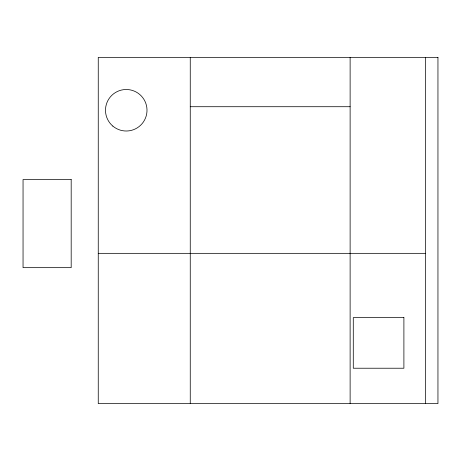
<?xml version="1.0" encoding="UTF-8"?>
<svg xmlns="http://www.w3.org/2000/svg" width="461" height="461" viewBox="0 0 461 461"><rect width="100%" height="100%" fill="white"/><g stroke="black" fill="none" stroke-linecap="round" stroke-linejoin="round"><path stroke-width="0.69" d="M190.255 106.716L350.124 106.716M98.256 253.337L425.589 253.337M425.589 57.395L425.589 403.606M350.124 57.395L350.124 403.606M190.255 57.395L190.255 403.606M437.95 57.395L98.256 57.395L98.256 403.606L437.95 403.606L437.95 57.395M71.184 179.542L23.05 179.542L23.05 267.662L71.184 267.662L71.184 179.542M403.899 317.612L353.282 317.612L353.282 368.224L403.899 368.224L403.899 317.612M112.83 126.095A20.757 20.757 0 0 0 146.673 113.965A20.757 20.757 0 0 0 119.243 90.719A20.757 20.757 0 0 0 112.83 126.095"/></g></svg>
